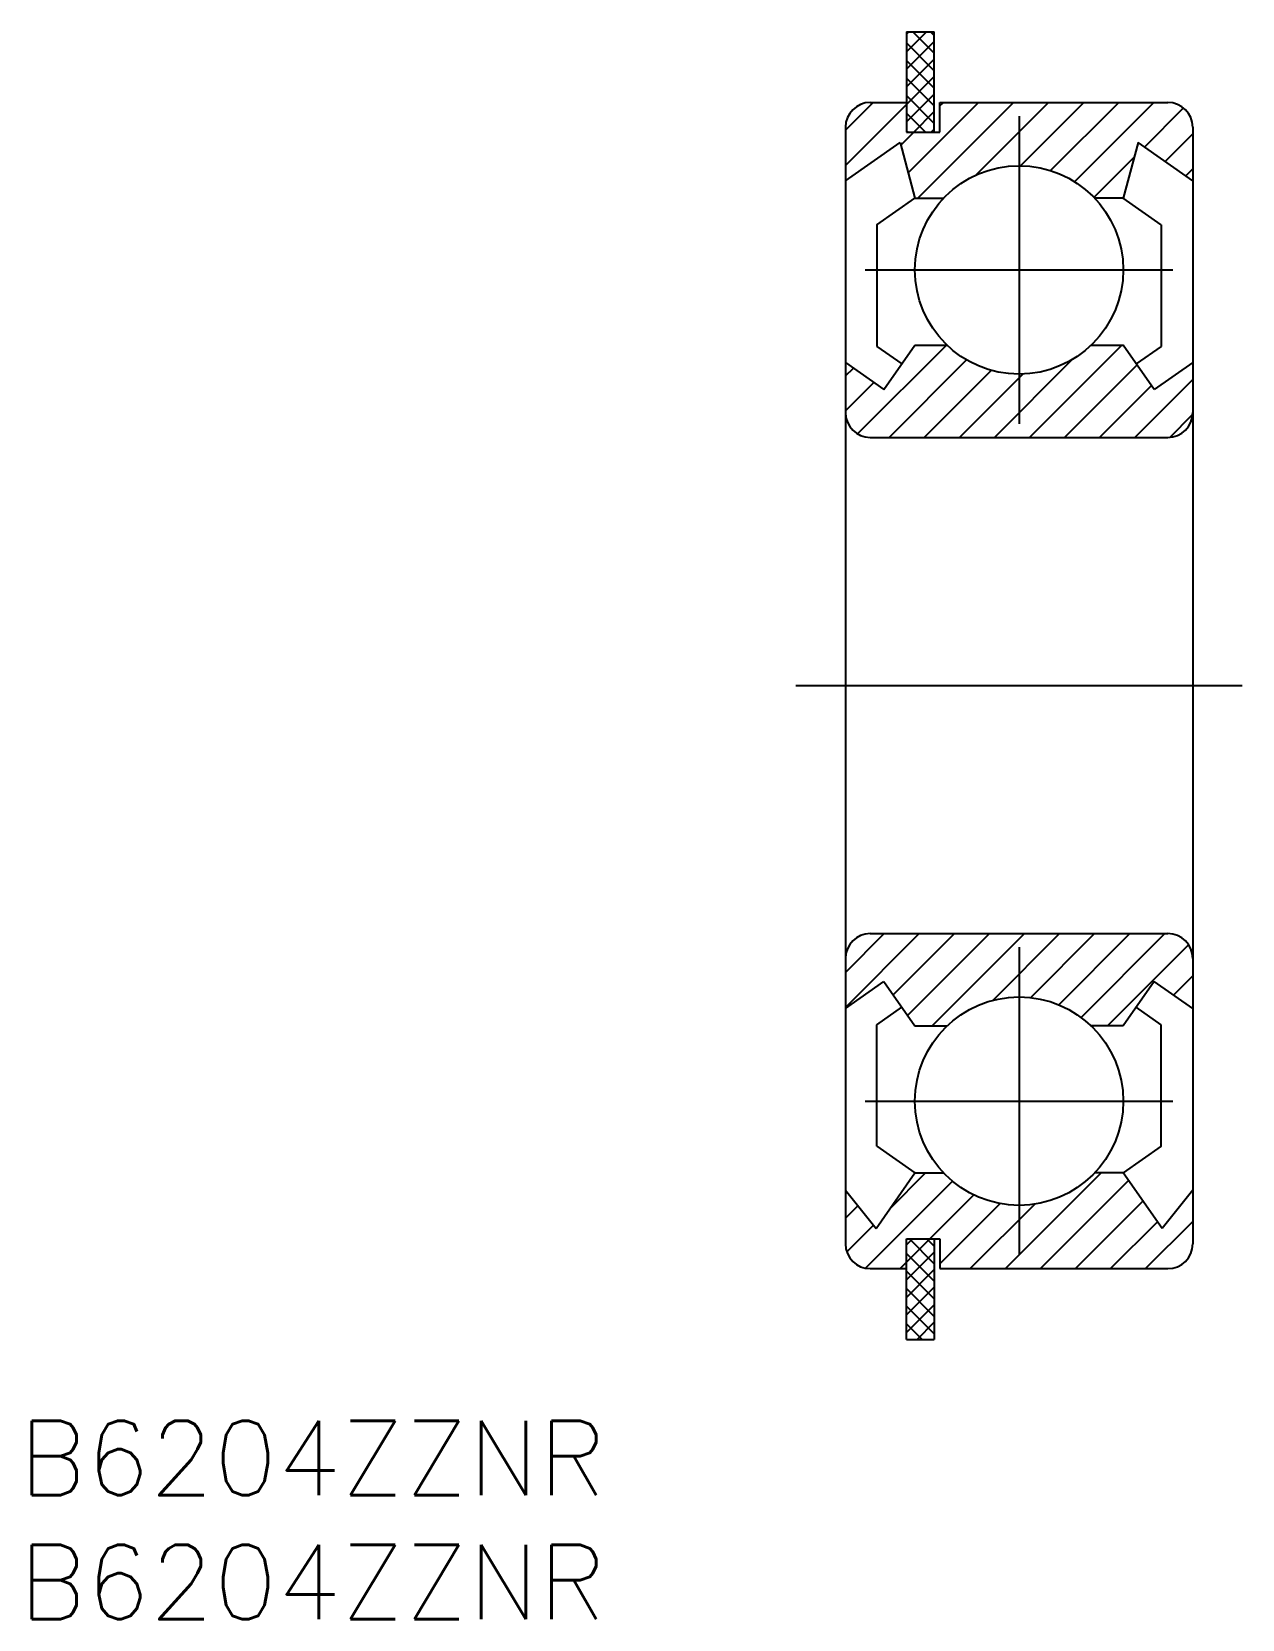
# Model space of a CAD drawing. Extents: x -32.8 to 16, y -37.6 to 26.3.
import ezdxf

# ---------------------------------------------------------------- set-up
doc = ezdxf.new("R2010")
doc.units = 0
doc.linetypes.add('CENTER', pattern=[50.8, 31.75, -6.35, 6.35, -6.35])
doc.layers.get('0').update_dxf_attribs({"linetype": 'CONTINUOUS'})
doc.layers.add('CENTER', color=1, linetype='CENTER')
doc.styles.get("Standard").update_dxf_attribs({"font": 'txt.shx', "height": 3, "bigfont": 'bigfont.shx'})

msp = doc.modelspace()

# ---------------------------------------------------------------- linework, layer by layer
at = {"color": 7, "linetype": 'CONTINUOUS'}
for p, q in [((2.46, 26.35), (2.46, 22.3)), ((2.46, 26.35), (3.58, 26.35)), ((3.58, 22.3), (3.58, 26.35)), ((1, 23.5), (2.46, 23.5)), ((3.81, 23.5), (13, 23.5)), ((3.81, 22.3), (3.81, 23.5)), ((0, 22.5), (0, -22.5)), ((14, 22.5), (14, -22.5)), ((0, 20.343), (2.199, 21.883)), ((2.199, 21.883), (2.8, 19.643)), ((2.46, 22.3), (3.81, 22.3)), ((11.801, 21.883), (11.2, 19.643)), ((14, 20.343), (11.801, 21.883)), ((1.27, 18.571), (2.8, 19.643)), ((2.8, 19.643), (3.955, 19.643)), ((11.2, 19.643), (10.045, 19.643)), ((12.73, 18.571), (11.2, 19.643)), ((1.27, 18.571), (1.27, 13.668)), ((12.73, 18.571), (12.73, 13.668)), ((1.27, 13.668), (2.273, 12.965)), ((1.55, 11.933), (2.8, 13.719)), ((2.8, 13.719), (4.093, 13.719)), ((9.907, 13.719), (11.2, 13.719)), ((12.45, 11.933), (11.2, 13.719)), ((12.73, 13.668), (11.727, 12.965)), ((0, 13.019), (1.55, 11.933)), ((14, 13.019), (12.45, 11.933)), ((1, 10), (13, 10)), ((1, -10), (13, -10)), ((0, -13.019), (1.55, -11.933)), ((1.55, -11.933), (2.8, -13.719)), ((12.45, -11.933), (11.2, -13.719)), ((14, -13.019), (12.45, -11.933)), ((1.27, -13.668), (2.273, -12.965)), ((12.73, -13.668), (11.727, -12.965)), ((1.27, -18.571), (1.27, -13.668)), ((2.8, -13.719), (4.093, -13.719)), ((11.2, -13.719), (9.907, -13.719)), ((12.73, -18.571), (12.73, -13.668)), ((1.27, -18.571), (2.8, -19.643)), ((12.73, -18.571), (11.2, -19.643)), ((1.232, -21.883), (2.8, -19.643)), ((2.8, -19.643), (3.955, -19.643)), ((11.2, -19.643), (10.045, -19.643)), ((12.768, -21.883), (11.2, -19.643)), ((0, -20.343), (1.232, -21.883)), ((14, -20.343), (12.768, -21.883)), ((2.46, -26.35), (2.46, -22.3)), ((2.46, -22.3), (3.81, -22.3)), ((3.58, -22.3), (3.58, -26.35)), ((3.81, -22.3), (3.81, -23.5)), ((1, -23.5), (2.46, -23.5)), ((3.81, -23.5), (13, -23.5)), ((2.46, -26.35), (3.58, -26.35))]:
    msp.add_line(p, q, dxfattribs=at)
at = {"color": 3, "linetype": 'CONTINUOUS'}
for p, q in [((2.46, 26.253), (2.557, 26.35)), ((2.46, 25.546), (3.264, 26.35)), ((3.58, 25.486), (2.716, 26.35)), ((3.58, 26.193), (3.423, 26.35)), ((2.46, 24.839), (3.58, 25.959)), ((3.58, 24.779), (2.46, 25.899)), ((2.46, 24.131), (3.58, 25.251)), ((3.58, 24.072), (2.46, 25.192)), ((2.46, 23.424), (3.58, 24.544)), ((3.58, 23.365), (2.46, 24.485)), ((2.46, 22.717), (3.58, 23.837)), ((3.58, 22.658), (2.46, 23.778)), ((0, 22.379), (1.121, 23.5)), ((0, 20.964), (2.46, 23.424)), ((3.231, 22.3), (2.46, 23.071)), ((2.527, 20.662), (5.364, 23.5)), ((2.75, 22.3), (3.58, 23.13)), ((2.921, 19.643), (6.778, 23.5)), ((3.81, 23.36), (3.95, 23.5)), ((5.269, 20.577), (8.193, 23.5)), ((7.056, 20.95), (9.607, 23.5)), ((8.273, 20.752), (11.021, 23.5)), ((9.239, 20.304), (12.435, 23.5)), ((12.055, 21.705), (13.628, 23.278)), ((3.457, 22.3), (3.58, 22.423)), ((2.228, 21.778), (2.75, 22.3)), ((2.523, 22.3), (2.46, 22.363)), ((12.886, 21.123), (14, 22.236)), ((10.019, 19.67), (11.643, 21.293)), ((13.718, 20.54), (14, 20.822)), ((0.49, 10.14), (4.068, 13.719)), ((7.42, 10), (11.139, 13.719)), ((0, 12.479), (0.317, 12.796)), ((1.764, 10), (4.885, 13.121)), ((6.006, 10), (9.146, 13.14)), ((8.835, 10), (11.757, 12.923)), ((0, 11.065), (1.149, 12.214)), ((3.178, 10), (5.88, 12.702)), ((4.592, 10), (7.145, 12.552)), ((11.663, 10), (14, 12.337)), ((10.249, 10), (12.34, 12.091)), ((13.081, 10.003), (13.997, 10.919)), ((0, -11.563), (1.563, -10)), ((0, -12.977), (2.977, -10)), ((1.924, -12.467), (4.391, -10)), ((2.506, -13.299), (5.805, -10)), ((3.501, -13.719), (7.219, -10)), ((5.95, -12.683), (8.634, -10)), ((7.471, -12.577), (10.048, -10)), ((8.597, -12.865), (11.462, -10)), ((9.501, -13.376), (12.876, -10)), ((10.572, -13.719), (13.837, -10.453)), ((13.227, -12.477), (14, -11.705)), ((1.788, -21.089), (3.233, -19.643)), ((6.447, -23.5), (10.305, -19.643)), ((0.809, -23.482), (4.313, -19.978)), ((7.862, -23.5), (11.414, -19.948)), ((0, -21.462), (0.497, -20.965)), ((3.405, -22.3), (5.173, -20.532)), ((3.81, -23.309), (6.239, -20.88)), ((5.033, -23.5), (7.631, -20.902)), ((9.276, -23.5), (11.996, -20.78)), ((0.054, -22.823), (1.126, -21.751)), ((10.69, -23.5), (12.578, -21.612)), ((12.104, -23.5), (14, -21.604)), ((2.46, -22.538), (2.698, -22.3)), ((2.46, -23.245), (3.405, -22.3)), ((3.58, -23.304), (2.576, -22.3)), ((3.58, -22.597), (3.283, -22.3)), ((2.46, -23.952), (3.58, -22.832)), ((3.58, -24.011), (2.46, -22.891)), ((2.205, -23.5), (2.46, -23.245)), ((2.46, -24.659), (3.58, -23.539)), ((3.58, -24.719), (2.46, -23.599)), ((2.46, -25.366), (3.58, -24.246)), ((3.58, -25.426), (2.46, -24.306)), ((2.46, -26.073), (3.58, -24.953)), ((3.58, -26.133), (2.46, -25.013)), ((3.09, -26.35), (2.46, -25.72)), ((2.89, -26.35), (3.58, -25.66))]:
    msp.add_line(p, q, dxfattribs=at)
at = {"color": 7, "linetype": 'CONTINUOUS'}
for centre in [(7, 16.75), (7, -16.75)]:
    msp.add_circle(centre, 4.2, dxfattribs=at)
for centre, start, end in [((1, 22.5), 90, 180), ((13, 22.5), 0, 90), ((1, 11), 180, 270), ((13, 11), 270, 0), ((1, -11), 90, 180), ((13, -11), 0, 90), ((1, -22.5), 180, 270), ((13, -22.5), 270, 0)]:
    msp.add_arc(centre, 1, start, end, dxfattribs=at)
at = {"layer": 'CENTER', "color": 1, "linetype": 'CENTER'}
for p, q in [((7, 22.95), (7, 10.55)), ((0.8, 16.75), (13.2, 16.75)), ((-2, 0), (16, 0)), ((7, -10.55), (7, -22.95)), ((0.8, -16.75), (13.2, -16.75))]:
    msp.add_line(p, q, dxfattribs=at)

# ---------------------------------------------------------------- texts
at = {"color": 7, "linetype": 'CONTINUOUS'}
for p in [(-33.327, -32.632), (-33.327, -37.632)]:
    msp.add_text('B6204ZZNR', height=3, dxfattribs=at).set_placement(p)

doc.saveas('drawing.dxf')
